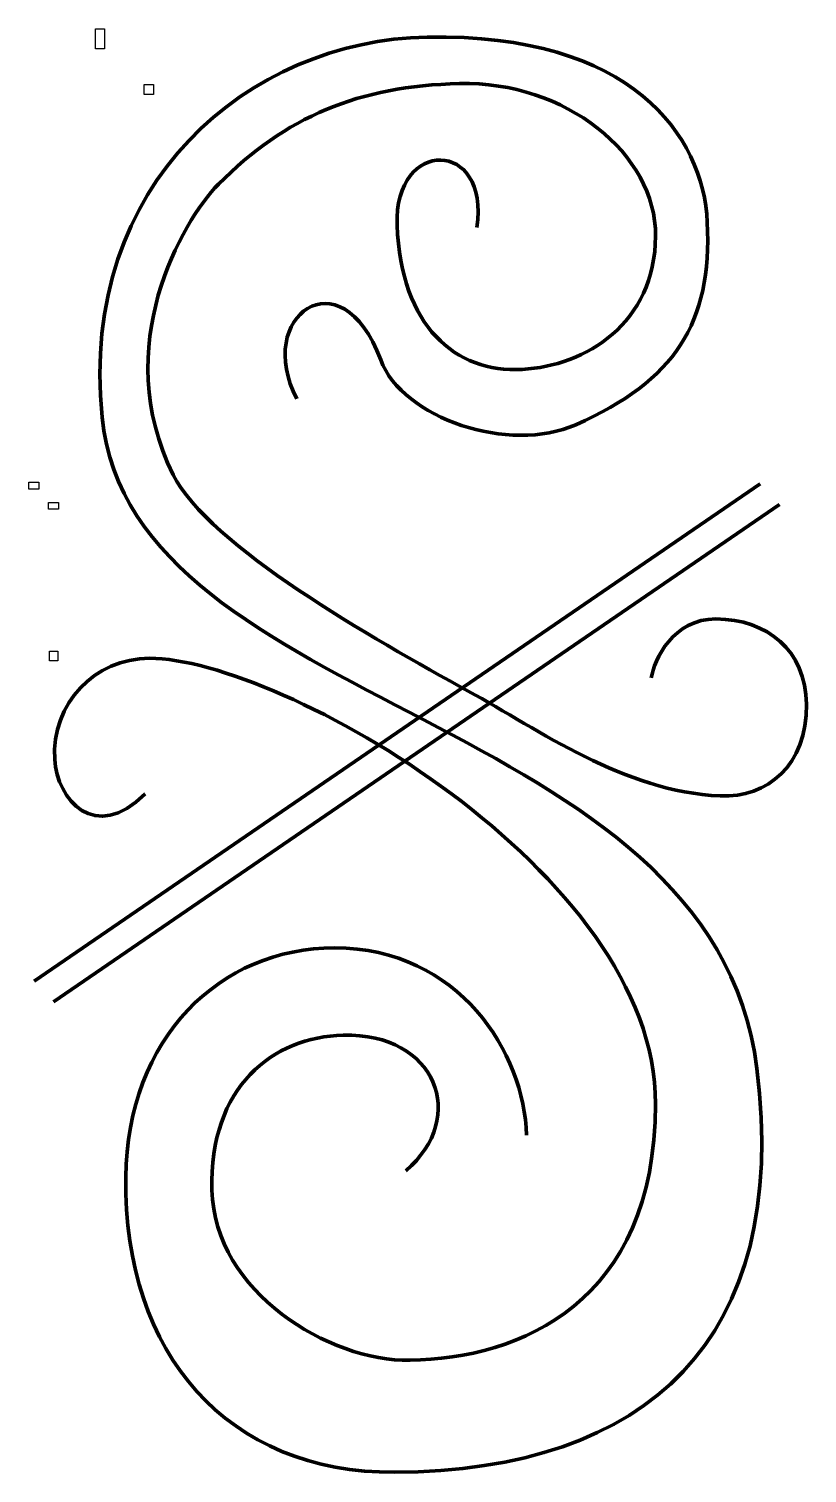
# Model space of a CAD drawing. Header units: centimetres. Extents: x -7.4 to 6.4, y -11.8 to 13.8.
import ezdxf

# ---------------------------------------------------------------- set-up
doc = ezdxf.new("R2010")
doc.units = ezdxf.units.CM
doc.header["$MEASUREMENT"] = 0
doc.header["$XCLIPFRAME"] = 0
doc.layers.add('Layer 1', color=7, linetype='Continuous')
picture_1 = doc.add_image_def('image1.jpg', size_in_pixel=(924, 633))
picture_2 = doc.add_image_def('image2.jpg', size_in_pixel=(842, 1827))
picture_3 = doc.add_image_def('image3.jpg', size_in_pixel=(924, 633))
picture_4 = doc.add_image_def('image4.jpg', size_in_pixel=(838, 907))
picture_5 = doc.add_image_def('image5.jpg', size_in_pixel=(765, 894))

msp = doc.modelspace()

# ---------------------------------------------------------------- linework, layer by layer
at = {"layer": 'Layer 1', "lineweight": 211}
for points, knots in [([(-2.624, 7.238), (-3.396, 8.689), (-1.848, 9.822), (-1.144, 7.927), (-1.144, 7.927), (-0.759, 6.89), (1.13, 6.259), (2.308, 6.781), (2.308, 6.781), (4.06, 7.558), (4.715, 8.574), (4.632, 10.362), (4.632, 10.362), (4.56, 11.892), (3.297, 13.704), (-0.32, 13.637), (-0.32, 13.637), (-3.472, 13.579), (-6.487, 11.062), (-6.071, 6.915), (-6.071, 6.915), (-5.545, 1.653), (4.713, 1.736), (5.508, -4.607), (5.508, -4.607), (6.108, -9.404), (3.559, -11.725), (-0.891, -11.749), (-0.891, -11.749), (-3.854, -11.764), (-5.686, -9.662), (-5.652, -6.531), (-5.652, -6.531), (-5.625, -4.063), (-3.987, -2.474), (-1.958, -2.474), (-1.958, -2.474), (0.239, -2.474), (1.407, -4.341), (1.432, -5.788)], [0, 0, 0, 0, 0.090909, 0.090909, 0.090909, 0.090909, 0.181818, 0.181818, 0.181818, 0.181818, 0.272727, 0.272727, 0.272727, 0.272727, 0.363636, 0.363636, 0.363636, 0.363636, 0.454545, 0.454545, 0.454545, 0.454545, 0.545455, 0.545455, 0.545455, 0.545455, 0.636364, 0.636364, 0.636364, 0.636364, 0.727273, 0.727273, 0.727273, 0.727273, 0.818182, 0.818182, 0.818182, 0.818182, 1, 1, 1, 1]), ([(0.556, 10.271), (0.797, 11.834), (-0.915, 11.869), (-0.853, 10.31), (-0.853, 10.31), (-0.782, 8.515), (0.175, 7.699), (1.356, 7.759), (1.356, 7.759), (2.48, 7.817), (3.707, 8.572), (3.717, 10.117), (3.717, 10.117), (3.727, 11.573), (2.121, 12.86), (0.251, 12.815), (0.251, 12.815), (-1.533, 12.774), (-2.827, 12.229), (-4.014, 11.033), (-4.014, 11.033), (-4.655, 10.387), (-5.939, 8.156), (-4.814, 5.896), (-4.814, 5.896), (-4.189, 4.639), (-1.267, 2.989), (0.404, 2.069), (0.404, 2.069), (1.664, 1.376), (3.157, 0.289), (4.86, 0.214), (4.86, 0.214), (5.69, 0.177), (6.397, 0.751), (6.384, 1.837), (6.384, 1.837), (6.372, 2.789), (5.698, 3.339), (4.784, 3.345), (4.784, 3.345), (4.03, 3.35), (3.692, 2.623), (3.641, 2.301)], [0, 0, 0, 0, 0.083333, 0.083333, 0.083333, 0.083333, 0.166667, 0.166667, 0.166667, 0.166667, 0.25, 0.25, 0.25, 0.25, 0.333333, 0.333333, 0.333333, 0.333333, 0.416667, 0.416667, 0.416667, 0.416667, 0.5, 0.5, 0.5, 0.5, 0.583333, 0.583333, 0.583333, 0.583333, 0.666667, 0.666667, 0.666667, 0.666667, 0.75, 0.75, 0.75, 0.75, 0.833333, 0.833333, 0.833333, 0.833333, 1, 1, 1, 1]), ([(0.556, 10.271), (0.556, 10.271), (0.556, 10.271), (0.556, 10.271), (0.556, 10.271), (0.556, 10.271), (0.556, 10.271), (0.556, 10.271)], [0, 0, 0, 0, 0.333333, 0.333333, 0.333333, 0.333333, 1, 1, 1, 1]), ([(-2.624, 7.238), (-2.624, 7.238), (-2.624, 7.238), (-2.624, 7.238), (-2.624, 7.238), (-2.624, 7.238), (-2.624, 7.238), (-2.624, 7.238)], [0, 0, 0, 0, 0.333333, 0.333333, 0.333333, 0.333333, 1, 1, 1, 1]), ([(5.565, 5.734), (5.565, 5.734), (5.565, 5.734), (5.565, 5.734), (5.565, 5.734), (5.565, 5.734), (5.565, 5.734), (5.565, 5.734)], [0, 0, 0, 0, 0.333333, 0.333333, 0.333333, 0.333333, 1, 1, 1, 1]), ([(5.908, 5.372), (5.908, 5.372), (5.908, 5.372), (5.908, 5.372), (5.908, 5.372), (5.908, 5.372), (5.908, 5.372), (5.908, 5.372)], [0, 0, 0, 0, 0.333333, 0.333333, 0.333333, 0.333333, 1, 1, 1, 1]), ([(-5.309, 0.249), (-6.198, -0.64), (-6.87, 0.16), (-6.909, 0.858), (-6.909, 0.858), (-6.965, 1.849), (-6.201, 2.646), (-5.233, 2.649), (-5.233, 2.649), (-2.941, 2.655), (3.73, -1.12), (3.717, -5.236), (3.717, -5.236), (3.707, -8.758), (1.32, -9.737), (-0.625, -9.768), (-0.625, -9.768), (-2.056, -9.792), (-4.079, -8.567), (-4.129, -6.759), (-4.129, -6.759), (-4.179, -4.925), (-3.046, -4.047), (-1.805, -4.017), (-1.805, -4.017), (-0.171, -3.977), (0.416, -5.464), (-0.701, -6.416)], [0, 0, 0, 0, 0.125, 0.125, 0.125, 0.125, 0.25, 0.25, 0.25, 0.25, 0.375, 0.375, 0.375, 0.375, 0.5, 0.5, 0.5, 0.5, 0.625, 0.625, 0.625, 0.625, 0.75, 0.75, 0.75, 0.75, 1, 1, 1, 1]), ([(-5.309, 0.249), (-5.309, 0.249), (-5.309, 0.249), (-5.309, 0.249), (-5.309, 0.249), (-5.309, 0.249), (-5.309, 0.249), (-5.309, 0.249)], [0, 0, 0, 0, 0.333333, 0.333333, 0.333333, 0.333333, 1, 1, 1, 1])]:
    msp.add_open_spline(points, degree=3, knots=knots, dxfattribs=at)
for points in [[(5.565, 5.734), (5.565, 5.734), (-7.271, -3.065), (-7.271, -3.065)], [(5.908, 5.372), (5.908, 5.372), (-6.928, -3.426), (-6.928, -3.426)]]:
    msp.add_open_spline(points, degree=3, dxfattribs=at)

# ---------------------------------------------------------------- pictures from other files: only their frames are drawn
at = {"layer": 'Layer 1'}
image = msp.add_image(picture_2, insert=(-6.11, -11.749), size_in_units=(11.694, 25.375), dxfattribs=at)
image.set_boundary_path([(-6.11, -11.75), (5.6, 13.64)])
image.dxf.flags = 3
image = msp.add_image(picture_4, insert=(-5.26, 0.212), size_in_units=(11.639, 12.597), dxfattribs=at)
image.set_boundary_path([(-5.26, 0.21), (6.38, 12.82)])
image.dxf.flags = 3
at = {"layer": 'Layer 1', "color": 0}
image = msp.add_image(picture_1, insert=(-7.271, -3.065), size_in_units=(12.833, 8.792), dxfattribs=at)
image.set_boundary_path([(-7.27, -3.06), (5.56, 5.73)])
image.dxf.flags = 3
at = {"layer": 'Layer 1'}
image = msp.add_image(picture_3, insert=(-6.928, -3.426), size_in_units=(12.833, 8.792), dxfattribs=at)
image.set_boundary_path([(-6.93, -3.43), (5.91, 5.37)])
image.dxf.flags = 3
image = msp.add_image(picture_5, insert=(-6.912, -9.769), size_in_units=(10.625, 12.417), dxfattribs=at)
image.set_boundary_path([(-6.91, -9.77), (3.72, 2.65)])
image.dxf.flags = 3

doc.saveas('drawing.dxf')
